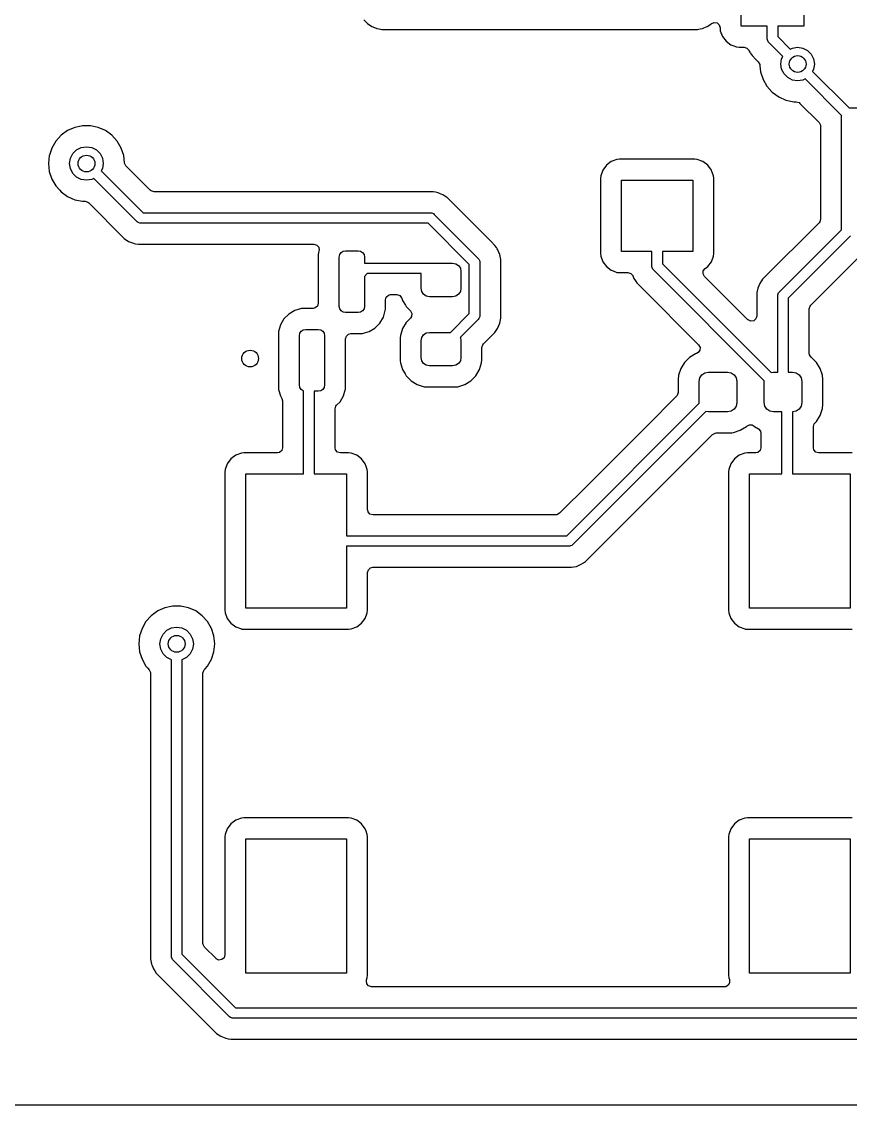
# Model space of a CAD drawing. Extents: x 0.78 to 3.29, y -3.41 to -0.66.
# Drawn here: x 1.864 to 2.642, y -3.374 to -2.357 of the extents above; entities that cross this region are included whole.
import ezdxf

# ---------------------------------------------------------------- set-up
doc = ezdxf.new("R2010")
doc.units = 0
doc.header["$MEASUREMENT"] = 0
doc.layers.add('BLACK', color=7, linetype='CONTINUOUS')

msp = doc.modelspace()

# ---------------------------------------------------------------- linework, layer by layer
at = {"layer": 'BLACK', "linetype": 'CONTINUOUS'}
for p, q in [((2.5394, -2.3614), (2.5394, -2.322)), ((2.5984, -2.322), (2.5984, -2.3614)), ((2.1855, -2.3553), (2.189, -2.3588)), ((2.189, -2.3588), (2.189, -2.3588)), ((2.189, -2.3588), (2.1931, -2.3615)), ((2.51, -2.36), (2.5118, -2.3588)), ((2.5118, -2.3588), (2.512, -2.3587)), ((2.5118, -2.3588), (2.5118, -2.3588)), ((2.512, -2.3588), (2.5142, -2.3578)), ((2.512, -2.3587), (2.512, -2.3588)), ((2.5142, -2.3578), (2.5169, -2.3583)), ((2.5169, -2.3583), (2.519, -2.3601)), ((2.1931, -2.3615), (2.1931, -2.3615)), ((2.1931, -2.3615), (2.1939, -2.3619)), ((2.1939, -2.3619), (2.1975, -2.3634)), ((2.1975, -2.3634), (2.1999, -2.3639)), ((2.1999, -2.3639), (2.2023, -2.3643)), ((2.2023, -2.3643), (2.4985, -2.3643)), ((2.4985, -2.3643), (2.5009, -2.3639)), ((2.5009, -2.3639), (2.5032, -2.3634)), ((2.5032, -2.3634), (2.5046, -2.3628)), ((2.5032, -2.3634), (2.5032, -2.3634)), ((2.5032, -2.3634), (2.5032, -2.3634)), ((2.5046, -2.3628), (2.5077, -2.3615)), ((2.5046, -2.3628), (2.5046, -2.3628)), ((2.5046, -2.3628), (2.5046, -2.3628)), ((2.5077, -2.3615), (2.51, -2.36)), ((2.519, -2.3601), (2.5197, -2.3627)), ((2.5197, -2.3627), (2.5197, -2.3632)), ((2.5197, -2.3632), (2.5197, -2.3632)), ((2.5197, -2.3632), (2.5199, -2.3656)), ((2.5199, -2.3656), (2.5219, -2.3709)), ((2.564, -2.3614), (2.5394, -2.3614)), ((2.564, -2.3732), (2.564, -2.3614)), ((2.5984, -2.3614), (2.5738, -2.3614)), ((2.5738, -2.3614), (2.5738, -2.3711)), ((2.5219, -2.3709), (2.5219, -2.3709)), ((2.5219, -2.3709), (2.5253, -2.3754)), ((2.5253, -2.3754), (2.5253, -2.3754)), ((2.5253, -2.3754), (2.5298, -2.3788)), ((2.5298, -2.3788), (2.5298, -2.3788)), ((2.5298, -2.3788), (2.5316, -2.3795)), ((2.5316, -2.3795), (2.5351, -2.3808)), ((2.5641, -2.3741), (2.564, -2.3732)), ((2.5648, -2.3759), (2.5641, -2.3741)), ((2.5654, -2.3766), (2.5648, -2.3759)), ((2.5648, -2.3759), (2.5648, -2.3759)), ((2.5786, -2.3898), (2.5654, -2.3766)), ((2.5738, -2.3711), (2.5856, -2.3829)), ((2.5351, -2.3808), (2.5375, -2.3811)), ((2.5375, -2.3811), (2.5423, -2.3811)), ((2.5423, -2.3811), (2.5449, -2.3818)), ((2.5449, -2.3818), (2.5467, -2.3839)), ((2.5467, -2.3839), (2.5468, -2.3841)), ((2.5468, -2.3841), (2.5471, -2.3848)), ((2.5471, -2.3848), (2.5476, -2.3856)), ((2.5476, -2.3856), (2.5481, -2.3863)), ((2.5481, -2.3863), (2.5481, -2.3863)), ((2.5481, -2.3863), (2.5481, -2.3863)), ((2.5481, -2.3863), (2.5498, -2.3889)), ((2.5498, -2.3889), (2.5534, -2.3925)), ((2.5856, -2.3829), (2.5877, -2.3818)), ((2.5877, -2.3818), (2.5925, -2.381)), ((2.5925, -2.381), (2.5974, -2.3818)), ((2.5974, -2.3818), (2.6018, -2.384)), ((2.6018, -2.384), (2.6053, -2.3875)), ((2.6053, -2.3875), (2.6075, -2.3919)), ((2.5534, -2.3925), (2.5534, -2.3925)), ((2.5534, -2.3925), (2.5556, -2.3946)), ((2.5556, -2.3946), (2.5569, -2.3971)), ((2.5569, -2.3971), (2.557, -2.3976)), ((2.557, -2.3976), (2.5571, -2.3986)), ((2.5571, -2.3986), (2.5577, -2.4042)), ((2.5768, -2.3968), (2.5775, -2.3919)), ((2.5775, -2.4017), (2.5768, -2.3968)), ((2.5775, -2.3919), (2.5786, -2.3898)), ((2.6075, -2.3919), (2.6083, -2.3968)), ((2.6083, -2.3968), (2.6075, -2.4017)), ((2.5577, -2.4042), (2.5577, -2.4042)), ((2.5577, -2.4042), (2.56, -2.4113)), ((2.5798, -2.406), (2.5775, -2.4017)), ((2.5833, -2.4095), (2.5798, -2.406)), ((2.5877, -2.4118), (2.5833, -2.4095)), ((2.6075, -2.4017), (2.6064, -2.4037)), ((2.6064, -2.4037), (2.6407, -2.438)), ((2.56, -2.4113), (2.56, -2.4113)), ((2.56, -2.4113), (2.5637, -2.4177)), ((2.5637, -2.4177), (2.5684, -2.423)), ((2.5925, -2.4125), (2.5877, -2.4118)), ((2.5974, -2.4118), (2.5925, -2.4125)), ((2.5995, -2.4107), (2.5974, -2.4118)), ((2.6337, -2.445), (2.5995, -2.4107)), ((2.5684, -2.423), (2.5687, -2.4233)), ((2.5687, -2.4233), (2.5747, -2.4277)), ((2.5747, -2.4277), (2.5747, -2.4277)), ((2.5747, -2.4277), (2.5815, -2.4307)), ((2.5815, -2.4307), (2.5815, -2.4307)), ((2.5815, -2.4307), (2.5888, -2.4322)), ((2.5888, -2.4322), (2.5911, -2.4322)), ((2.5911, -2.4322), (2.5938, -2.433)), ((2.5938, -2.433), (2.5946, -2.4337)), ((2.5946, -2.4337), (2.6126, -2.4517)), ((2.6407, -2.438), (2.7077, -2.438)), ((2.6337, -2.5524), (2.6337, -2.445)), ((1.9074, -2.4593), (1.9013, -2.4637)), ((1.9142, -2.4563), (1.9074, -2.4593)), ((1.9074, -2.4593), (1.9074, -2.4593)), ((1.9202, -2.455), (1.9142, -2.4563)), ((1.9142, -2.4563), (1.9142, -2.4563)), ((1.9215, -2.4547), (1.9202, -2.455)), ((1.9289, -2.4547), (1.9215, -2.4547)), ((1.9304, -2.455), (1.9289, -2.4547)), ((1.9362, -2.4563), (1.9304, -2.455)), ((1.943, -2.4593), (1.9362, -2.4563)), ((1.9362, -2.4563), (1.9362, -2.4563)), ((1.949, -2.4637), (1.943, -2.4593)), ((1.943, -2.4593), (1.943, -2.4593)), ((2.6126, -2.4517), (2.6139, -2.4541)), ((2.6139, -2.4541), (2.614, -2.4551)), ((2.614, -2.4551), (2.614, -2.5422)), ((1.8964, -2.4692), (1.8926, -2.4757)), ((1.9013, -2.4637), (1.8964, -2.4692)), ((1.949, -2.4637), (1.949, -2.4637)), ((1.954, -2.4692), (1.949, -2.4637)), ((1.9578, -2.4757), (1.954, -2.4692)), ((1.8926, -2.4757), (1.8905, -2.4823)), ((1.8926, -2.4757), (1.8926, -2.4757)), ((1.9102, -2.4853), (1.9125, -2.4809)), ((1.9125, -2.4809), (1.9159, -2.4774)), ((1.9159, -2.4774), (1.9203, -2.4752)), ((1.9203, -2.4752), (1.9252, -2.4744)), ((1.9252, -2.4744), (1.9301, -2.4752)), ((1.9301, -2.4752), (1.9345, -2.4774)), ((1.9345, -2.4774), (1.9379, -2.4809)), ((1.9379, -2.4809), (1.9402, -2.4853)), ((1.9601, -2.4827), (1.9578, -2.4757)), ((1.8903, -2.4827), (1.8895, -2.4902)), ((1.8895, -2.4902), (1.8903, -2.4976)), ((1.8905, -2.4823), (1.8903, -2.4827)), ((1.9094, -2.4902), (1.9102, -2.4853)), ((1.9102, -2.495), (1.9094, -2.4902)), ((1.9402, -2.4853), (1.9409, -2.4902)), ((1.9409, -2.4902), (1.9402, -2.495)), ((1.9608, -2.4894), (1.9601, -2.4827)), ((1.9608, -2.4899), (1.9608, -2.4894)), ((1.9622, -2.4923), (1.9608, -2.4899)), ((2.4176, -2.4884), (2.4131, -2.4918)), ((2.4229, -2.4865), (2.4176, -2.4884)), ((2.4176, -2.4884), (2.4176, -2.4884)), ((2.4253, -2.4862), (2.4229, -2.4865)), ((2.496, -2.4862), (2.4253, -2.4862)), ((2.4253, -2.4862), (2.4253, -2.4862)), ((2.4983, -2.4865), (2.496, -2.4862)), ((2.496, -2.4862), (2.496, -2.4862)), ((2.496, -2.4862), (2.496, -2.4862)), ((2.496, -2.4862), (2.496, -2.4862)), ((2.5036, -2.4884), (2.4983, -2.4865)), ((2.4983, -2.4865), (2.4983, -2.4865)), ((2.5082, -2.4918), (2.5036, -2.4884)), ((2.5036, -2.4884), (2.5036, -2.4884)), ((1.8903, -2.4976), (1.8903, -2.4976)), ((1.8903, -2.4976), (1.8926, -2.5047)), ((1.9125, -2.4994), (1.9102, -2.495)), ((1.9159, -2.5029), (1.9125, -2.4994)), ((1.9402, -2.495), (1.9391, -2.4971)), ((1.9391, -2.4971), (1.9784, -2.5364)), ((1.9851, -2.5153), (1.9622, -2.4923)), ((2.4097, -2.4964), (2.4077, -2.5017)), ((2.4131, -2.4918), (2.4097, -2.4964)), ((2.4097, -2.4964), (2.4097, -2.4964)), ((2.4131, -2.4918), (2.4131, -2.4918)), ((2.5116, -2.4964), (2.5082, -2.4918)), ((2.5082, -2.4918), (2.5082, -2.4918)), ((2.512, -2.4976), (2.5116, -2.4964)), ((2.5116, -2.4964), (2.5116, -2.4964)), ((2.5135, -2.5017), (2.512, -2.4976)), ((1.8926, -2.5047), (1.8926, -2.5047)), ((1.8926, -2.5047), (1.8964, -2.5111)), ((1.8964, -2.5111), (1.9001, -2.5153)), ((1.9203, -2.5051), (1.9159, -2.5029)), ((1.9252, -2.5059), (1.9203, -2.5051)), ((1.9301, -2.5051), (1.9252, -2.5059)), ((1.9322, -2.5041), (1.9301, -2.5051)), ((1.9729, -2.5448), (1.9322, -2.5041)), ((2.4077, -2.5017), (2.4075, -2.504)), ((2.4075, -2.504), (2.4075, -2.504)), ((2.4075, -2.504), (2.4075, -2.504)), ((2.4075, -2.504), (2.4075, -2.5747)), ((2.4272, -2.5728), (2.4272, -2.5059)), ((2.4272, -2.5059), (2.4941, -2.5059)), ((2.4941, -2.5059), (2.4941, -2.5728)), ((2.5138, -2.504), (2.5135, -2.5017)), ((2.5138, -2.5747), (2.5138, -2.504)), ((1.9001, -2.5153), (1.9013, -2.5166)), ((1.9013, -2.5166), (1.9074, -2.521)), ((1.9074, -2.521), (1.9074, -2.521)), ((1.9074, -2.521), (1.9142, -2.5241)), ((1.986, -2.5159), (1.9851, -2.5153)), ((1.9886, -2.5167), (1.986, -2.5159)), ((2.2504, -2.5167), (1.9886, -2.5167)), ((2.2528, -2.5172), (2.2504, -2.5167)), ((2.2504, -2.5167), (2.2504, -2.5167)), ((2.2504, -2.5167), (2.2504, -2.5167)), ((2.2551, -2.5177), (2.2528, -2.5172)), ((2.2563, -2.5182), (2.2551, -2.5177)), ((2.2551, -2.5177), (2.2551, -2.5177)), ((2.2551, -2.5177), (2.2551, -2.5177)), ((2.2596, -2.5195), (2.2563, -2.5182)), ((2.2563, -2.5182), (2.2563, -2.5182)), ((2.2614, -2.5207), (2.2596, -2.5195)), ((2.2596, -2.5195), (2.2596, -2.5195)), ((2.2629, -2.5217), (2.2614, -2.5207)), ((2.2614, -2.5207), (2.2614, -2.5207)), ((2.2614, -2.5207), (2.2614, -2.5207)), ((2.2637, -2.5222), (2.2629, -2.5217)), ((1.9142, -2.5241), (1.9142, -2.5241)), ((1.9142, -2.5241), (1.9215, -2.5256)), ((1.9215, -2.5256), (1.9238, -2.5256)), ((1.9238, -2.5256), (1.9264, -2.5264)), ((1.9264, -2.5264), (1.9273, -2.527)), ((1.9273, -2.527), (1.9607, -2.5605)), ((2.2673, -2.5258), (2.2637, -2.5222)), ((2.3049, -2.5635), (2.2673, -2.5258)), ((2.2673, -2.5258), (2.2673, -2.5258)), ((1.9784, -2.5364), (2.248, -2.5364)), ((2.248, -2.5364), (2.2489, -2.5365)), ((2.2489, -2.5365), (2.2489, -2.5365)), ((2.2489, -2.5365), (2.2492, -2.5366)), ((2.2492, -2.5366), (2.2507, -2.5372)), ((2.2507, -2.5372), (2.2507, -2.5372)), ((2.2507, -2.5372), (2.2514, -2.5379)), ((2.2514, -2.5379), (2.2928, -2.5793)), ((2.614, -2.5422), (2.6132, -2.5449)), ((1.9736, -2.5454), (1.9729, -2.5448)), ((1.9754, -2.5462), (1.9736, -2.5454)), ((1.9764, -2.5463), (1.9754, -2.5462)), ((2.2459, -2.5463), (1.9764, -2.5463)), ((2.2844, -2.5848), (2.2459, -2.5463)), ((2.6126, -2.5457), (2.5596, -2.5987)), ((2.5753, -2.6109), (2.6337, -2.5524)), ((2.6132, -2.5449), (2.6126, -2.5457)), ((1.9607, -2.5605), (1.9607, -2.5605)), ((1.9607, -2.5605), (1.9647, -2.5632)), ((2.6421, -2.5579), (2.5837, -2.6164)), ((1.9647, -2.5632), (1.9647, -2.5632)), ((1.9647, -2.5632), (1.9647, -2.5632)), ((1.9647, -2.5632), (1.9666, -2.564)), ((1.9666, -2.564), (1.9692, -2.565)), ((1.9692, -2.565), (1.97, -2.5652)), ((1.97, -2.5652), (1.9713, -2.5654)), ((1.9713, -2.5654), (1.974, -2.566)), ((1.974, -2.566), (1.974, -2.566)), ((1.974, -2.566), (1.979, -2.566)), ((1.979, -2.566), (1.979, -2.566)), ((1.979, -2.566), (2.1386, -2.566)), ((2.1386, -2.566), (2.1412, -2.5667)), ((2.1412, -2.5667), (2.1431, -2.5688)), ((2.1433, -2.5722), (2.1428, -2.5739)), ((2.1431, -2.5688), (2.1434, -2.5715)), ((2.1434, -2.5715), (2.1433, -2.5722)), ((2.1641, -2.5738), (2.166, -2.5725)), ((2.166, -2.5725), (2.1683, -2.572)), ((2.1683, -2.572), (2.1801, -2.572)), ((2.1801, -2.572), (2.1824, -2.5725)), ((2.1824, -2.5725), (2.1843, -2.5738)), ((2.3085, -2.5671), (2.3049, -2.5635)), ((2.3049, -2.5635), (2.3049, -2.5635)), ((2.3098, -2.5691), (2.3085, -2.5671)), ((2.3085, -2.5671), (2.3085, -2.5671)), ((2.3106, -2.5702), (2.3098, -2.5691)), ((2.3112, -2.5711), (2.3106, -2.5702)), ((2.3122, -2.5736), (2.3112, -2.5711)), ((2.3112, -2.5711), (2.3112, -2.5711)), ((2.4557, -2.5728), (2.4272, -2.5728)), ((2.4557, -2.5865), (2.4557, -2.5728)), ((2.4941, -2.5728), (2.4656, -2.5728)), ((2.4656, -2.5728), (2.4656, -2.5844)), ((2.6308, -2.5971), (2.6578, -2.5702)), ((2.1428, -2.5739), (2.1427, -2.5754)), ((2.1427, -2.5754), (2.1427, -2.6213)), ((2.1428, -2.5739), (2.1428, -2.5739)), ((2.1624, -2.5779), (2.1628, -2.5757)), ((2.1624, -2.6242), (2.1624, -2.5779)), ((2.1628, -2.5757), (2.1641, -2.5738)), ((2.1843, -2.5738), (2.1856, -2.5757)), ((2.1856, -2.5757), (2.186, -2.5779)), ((2.186, -2.5779), (2.186, -2.5837)), ((2.2928, -2.5793), (2.2935, -2.58)), ((2.2935, -2.58), (2.2935, -2.58)), ((2.2935, -2.58), (2.2942, -2.5818)), ((2.2942, -2.5818), (2.2943, -2.5828)), ((2.2943, -2.5828), (2.2943, -2.6329)), ((2.3127, -2.5747), (2.3122, -2.5736)), ((2.313, -2.5756), (2.3127, -2.5747)), ((2.314, -2.5803), (2.313, -2.5756)), ((2.314, -2.6353), (2.314, -2.5803)), ((2.4075, -2.5747), (2.4075, -2.5747)), ((2.4075, -2.5747), (2.4077, -2.5771)), ((2.4077, -2.5771), (2.4097, -2.5824)), ((2.4097, -2.5824), (2.4097, -2.5824)), ((2.4097, -2.5824), (2.4131, -2.5869)), ((2.5082, -2.5869), (2.5116, -2.5824)), ((2.5116, -2.5824), (2.5135, -2.5771)), ((2.5135, -2.5771), (2.5138, -2.5747)), ((2.186, -2.5837), (2.1867, -2.5837)), ((2.1867, -2.5837), (2.2549, -2.5837)), ((2.2549, -2.5837), (2.2687, -2.5837)), ((2.2687, -2.5837), (2.2717, -2.5843)), ((2.2717, -2.5843), (2.2743, -2.586)), ((2.2743, -2.586), (2.276, -2.5885)), ((2.276, -2.5885), (2.2766, -2.5915)), ((2.2766, -2.5915), (2.2766, -2.6073)), ((2.2844, -2.6308), (2.2844, -2.5848)), ((2.4131, -2.5869), (2.4131, -2.5869)), ((2.4131, -2.5869), (2.4176, -2.5903)), ((2.4176, -2.5903), (2.4176, -2.5903)), ((2.4176, -2.5903), (2.4194, -2.591)), ((2.4194, -2.591), (2.4229, -2.5923)), ((2.4229, -2.5923), (2.4253, -2.5925)), ((2.4253, -2.5925), (2.4332, -2.5925)), ((2.4332, -2.5925), (2.4359, -2.5933)), ((2.4558, -2.5874), (2.4557, -2.5865)), ((2.4559, -2.5876), (2.4558, -2.5874)), ((2.4558, -2.5874), (2.4558, -2.5874)), ((2.4565, -2.5892), (2.4559, -2.5876)), ((2.4572, -2.59), (2.4565, -2.5892)), ((2.4565, -2.5892), (2.4565, -2.5892)), ((2.5612, -2.694), (2.4572, -2.59)), ((2.4656, -2.5844), (2.5675, -2.6864)), ((2.5038, -2.5937), (2.504, -2.591)), ((2.504, -2.591), (2.5057, -2.5888)), ((2.5057, -2.5888), (2.5082, -2.5869)), ((2.1887, -2.5935), (2.186, -2.5962)), ((2.186, -2.5962), (2.186, -2.6242)), ((2.2392, -2.5935), (2.1887, -2.5935)), ((2.2392, -2.6073), (2.2392, -2.5935)), ((2.4359, -2.5933), (2.4377, -2.5954)), ((2.4377, -2.5954), (2.4377, -2.5956)), ((2.4377, -2.5956), (2.4388, -2.5981)), ((2.4388, -2.5981), (2.4388, -2.5981)), ((2.4388, -2.5981), (2.4402, -2.6002)), ((2.4402, -2.6002), (2.4402, -2.6002)), ((2.4402, -2.6002), (2.4415, -2.6022)), ((2.4415, -2.6022), (2.4415, -2.6022)), ((2.4415, -2.6022), (2.4415, -2.6022)), ((2.4415, -2.6022), (2.4449, -2.6056)), ((2.5051, -2.5962), (2.5038, -2.5937)), ((2.5458, -2.6368), (2.5051, -2.5962)), ((2.5569, -2.6027), (2.5551, -2.6072)), ((2.5596, -2.5987), (2.5569, -2.6027)), ((2.5569, -2.6027), (2.5569, -2.6027)), ((2.5596, -2.5987), (2.5596, -2.5987)), ((2.6048, -2.6231), (2.6308, -2.5971)), ((2.2086, -2.6136), (2.2106, -2.6132)), ((2.2106, -2.6132), (2.2164, -2.6132)), ((2.2164, -2.6132), (2.2191, -2.614)), ((2.2398, -2.6103), (2.2392, -2.6073)), ((2.2415, -2.6129), (2.2398, -2.6103)), ((2.244, -2.6146), (2.2415, -2.6129)), ((2.2743, -2.6129), (2.2717, -2.6146)), ((2.276, -2.6103), (2.2743, -2.6129)), ((2.2766, -2.6073), (2.276, -2.6103)), ((2.4449, -2.6056), (2.4449, -2.6056)), ((2.4449, -2.6056), (2.4452, -2.6059)), ((2.4452, -2.6059), (2.4452, -2.6059)), ((2.4452, -2.6059), (2.4452, -2.6059)), ((2.4452, -2.6059), (2.4996, -2.6603)), ((2.5543, -2.6111), (2.5541, -2.6119)), ((2.5541, -2.6119), (2.5541, -2.6334)), ((2.5551, -2.6072), (2.5543, -2.6111)), ((2.5543, -2.6111), (2.5543, -2.6111)), ((2.5551, -2.6072), (2.5551, -2.6072)), ((2.5738, -2.6144), (2.5739, -2.6134)), ((2.5739, -2.6134), (2.5746, -2.6116)), ((2.5746, -2.6116), (2.5753, -2.6109)), ((2.5746, -2.6116), (2.5746, -2.6116)), ((2.1427, -2.6213), (2.1419, -2.6239)), ((2.2057, -2.6181), (2.2065, -2.6155)), ((2.2057, -2.6268), (2.2057, -2.6181)), ((2.2065, -2.6155), (2.2086, -2.6136)), ((2.2191, -2.614), (2.2209, -2.6161)), ((2.2209, -2.6161), (2.2211, -2.6166)), ((2.2211, -2.6166), (2.2217, -2.6187)), ((2.2217, -2.6187), (2.2217, -2.6187)), ((2.2217, -2.6187), (2.2217, -2.6187)), ((2.2217, -2.6187), (2.2244, -2.6231)), ((2.2244, -2.6231), (2.2252, -2.6244)), ((2.247, -2.6152), (2.244, -2.6146)), ((2.2687, -2.6152), (2.247, -2.6152)), ((2.2717, -2.6146), (2.2687, -2.6152)), ((2.5738, -2.6859), (2.5738, -2.6144)), ((2.5837, -2.6164), (2.5837, -2.6859)), ((2.6041, -2.6239), (2.6048, -2.6231)), ((2.1151, -2.6314), (2.1105, -2.6359)), ((2.1206, -2.6281), (2.1151, -2.6314)), ((2.1151, -2.6314), (2.1151, -2.6314)), ((2.1269, -2.6263), (2.1206, -2.6281)), ((2.1206, -2.6281), (2.1206, -2.6281)), ((2.1283, -2.6262), (2.1269, -2.6263)), ((2.1269, -2.6263), (2.1269, -2.6263)), ((2.1378, -2.6262), (2.1283, -2.6262)), ((2.1398, -2.6257), (2.1378, -2.6262)), ((2.1419, -2.6239), (2.1398, -2.6257)), ((2.1628, -2.6265), (2.1624, -2.6242)), ((2.1641, -2.6284), (2.1628, -2.6265)), ((2.166, -2.6297), (2.1641, -2.6284)), ((2.1683, -2.6301), (2.166, -2.6297)), ((2.1801, -2.6301), (2.1683, -2.6301)), ((2.1824, -2.6297), (2.1801, -2.6301)), ((2.1843, -2.6284), (2.1824, -2.6297)), ((2.1856, -2.6265), (2.1843, -2.6284)), ((2.186, -2.6242), (2.1856, -2.6265)), ((2.2038, -2.6345), (2.2056, -2.6282)), ((2.2056, -2.6282), (2.2057, -2.6268)), ((2.2252, -2.6244), (2.2292, -2.6284)), ((2.2292, -2.6284), (2.2305, -2.6309)), ((2.2303, -2.6336), (2.2292, -2.6353)), ((2.2305, -2.6309), (2.2303, -2.6336)), ((2.2667, -2.6486), (2.2844, -2.6308)), ((2.2942, -2.6338), (2.2935, -2.6356)), ((2.2943, -2.6329), (2.2942, -2.6338)), ((2.5541, -2.6334), (2.5533, -2.636)), ((2.6034, -2.6266), (2.6041, -2.6239)), ((2.6034, -2.6682), (2.6034, -2.6266)), ((2.1072, -2.6415), (2.1054, -2.6477)), ((2.1105, -2.6359), (2.1072, -2.6415)), ((2.1072, -2.6415), (2.1072, -2.6415)), ((2.1105, -2.6359), (2.1105, -2.6359)), ((2.1959, -2.6446), (2.2005, -2.64)), ((2.2005, -2.64), (2.2038, -2.6345)), ((2.2252, -2.6394), (2.2217, -2.6451)), ((2.2292, -2.6353), (2.2252, -2.6394)), ((2.2252, -2.6394), (2.2252, -2.6394)), ((2.2928, -2.6364), (2.2759, -2.6533)), ((2.2935, -2.6356), (2.2928, -2.6364)), ((2.2935, -2.6356), (2.2935, -2.6356)), ((2.3112, -2.6445), (2.313, -2.6401)), ((2.313, -2.6401), (2.3131, -2.64)), ((2.3131, -2.64), (2.314, -2.6353)), ((2.546, -2.637), (2.5458, -2.6368)), ((2.5485, -2.6382), (2.546, -2.637)), ((2.5513, -2.6378), (2.5485, -2.6382)), ((2.5533, -2.636), (2.5513, -2.6378)), ((2.1054, -2.6477), (2.1053, -2.6492)), ((2.1053, -2.6492), (2.1053, -2.7006)), ((2.1054, -2.6477), (2.1054, -2.6477)), ((2.125, -2.6518), (2.1254, -2.6495)), ((2.125, -2.698), (2.125, -2.6518)), ((2.1254, -2.6495), (2.1267, -2.6476)), ((2.1267, -2.6476), (2.1286, -2.6463)), ((2.1286, -2.6463), (2.1309, -2.6459)), ((2.1309, -2.6459), (2.1427, -2.6459)), ((2.1427, -2.6459), (2.145, -2.6463)), ((2.145, -2.6463), (2.1469, -2.6476)), ((2.1469, -2.6476), (2.1482, -2.6495)), ((2.1482, -2.6495), (2.1486, -2.6518)), ((2.1486, -2.6518), (2.1486, -2.698)), ((2.1683, -2.6547), (2.1691, -2.6521)), ((2.1691, -2.6521), (2.1712, -2.6503)), ((2.1712, -2.6503), (2.1732, -2.6498)), ((2.1732, -2.6498), (2.1827, -2.6498)), ((2.1827, -2.6498), (2.1841, -2.6497)), ((2.1827, -2.6498), (2.1827, -2.6498)), ((2.1841, -2.6497), (2.186, -2.6492)), ((2.1841, -2.6497), (2.1841, -2.6497)), ((2.1841, -2.6497), (2.1841, -2.6497)), ((2.186, -2.6492), (2.1904, -2.6479)), ((2.1904, -2.6479), (2.1959, -2.6446)), ((2.2197, -2.6515), (2.2195, -2.6537)), ((2.2195, -2.6537), (2.2195, -2.6543)), ((2.2217, -2.6451), (2.2197, -2.6515)), ((2.2392, -2.6565), (2.2398, -2.6535)), ((2.2398, -2.6535), (2.2415, -2.6509)), ((2.2415, -2.6509), (2.244, -2.6492)), ((2.244, -2.6492), (2.247, -2.6486)), ((2.247, -2.6486), (2.2667, -2.6486)), ((2.2759, -2.6533), (2.276, -2.6535)), ((2.276, -2.6535), (2.2766, -2.6565)), ((2.2977, -2.6594), (2.3051, -2.652)), ((2.3051, -2.652), (2.3085, -2.6486)), ((2.3051, -2.652), (2.3051, -2.652)), ((2.3085, -2.6486), (2.3108, -2.6451)), ((2.3108, -2.6451), (2.3112, -2.6445)), ((2.1683, -2.7006), (2.1683, -2.6547)), ((2.2195, -2.6543), (2.2195, -2.6745)), ((2.2392, -2.6722), (2.2392, -2.6565)), ((2.2766, -2.6565), (2.2766, -2.6722)), ((2.2963, -2.6628), (2.2971, -2.6602)), ((2.2963, -2.6745), (2.2963, -2.6628)), ((2.2971, -2.6602), (2.2977, -2.6594)), ((2.4996, -2.6603), (2.5009, -2.6627)), ((2.5009, -2.6627), (2.5007, -2.6654)), ((2.2195, -2.6745), (2.2195, -2.6753)), ((2.2398, -2.6753), (2.2392, -2.6722)), ((2.2766, -2.6722), (2.276, -2.6753)), ((2.296, -2.6773), (2.2963, -2.6745)), ((2.491, -2.6722), (2.4863, -2.6769)), ((2.4967, -2.6687), (2.491, -2.6722)), ((2.491, -2.6722), (2.491, -2.6722)), ((2.4977, -2.6684), (2.4967, -2.6687)), ((2.4967, -2.6687), (2.4967, -2.6687)), ((2.4991, -2.6676), (2.4977, -2.6684)), ((2.5007, -2.6654), (2.4991, -2.6676)), ((2.6036, -2.6698), (2.6034, -2.6682)), ((2.6052, -2.672), (2.6036, -2.6698)), ((2.6054, -2.6722), (2.6052, -2.672)), ((2.6102, -2.6769), (2.6054, -2.6722)), ((2.6054, -2.6722), (2.6054, -2.6722)), ((2.6054, -2.6722), (2.6054, -2.6722)), ((2.2195, -2.6753), (2.2197, -2.6773)), ((2.2197, -2.6773), (2.2197, -2.6773)), ((2.2197, -2.6773), (2.2197, -2.6773)), ((2.2197, -2.6773), (2.2217, -2.6836)), ((2.2217, -2.6836), (2.2241, -2.6876)), ((2.2415, -2.6778), (2.2398, -2.6753)), ((2.244, -2.6795), (2.2415, -2.6778)), ((2.247, -2.6801), (2.244, -2.6795)), ((2.2687, -2.6801), (2.247, -2.6801)), ((2.2717, -2.6795), (2.2687, -2.6801)), ((2.2743, -2.6778), (2.2717, -2.6795)), ((2.276, -2.6753), (2.2743, -2.6778)), ((2.2906, -2.6894), (2.294, -2.6836)), ((2.294, -2.6836), (2.296, -2.6773)), ((2.4828, -2.6826), (2.4807, -2.6889)), ((2.4863, -2.6769), (2.4828, -2.6826)), ((2.4828, -2.6826), (2.4828, -2.6826)), ((2.4863, -2.6769), (2.4863, -2.6769)), ((2.6137, -2.6826), (2.6102, -2.6769)), ((2.6102, -2.6769), (2.6102, -2.6769)), ((2.6102, -2.6769), (2.6102, -2.6769)), ((2.6158, -2.6889), (2.6137, -2.6826)), ((2.6137, -2.6826), (2.6137, -2.6826)), ((2.6137, -2.6826), (2.6137, -2.6826)), ((2.2241, -2.6876), (2.2252, -2.6894)), ((2.2252, -2.6894), (2.2299, -2.6941)), ((2.2299, -2.6941), (2.2299, -2.6941)), ((2.2299, -2.6941), (2.2299, -2.6941)), ((2.2299, -2.6941), (2.2356, -2.6976)), ((2.2801, -2.6976), (2.2858, -2.6941)), ((2.2858, -2.6941), (2.2906, -2.6894)), ((2.4807, -2.6889), (2.4803, -2.6928)), ((2.4803, -2.6928), (2.4803, -2.7052)), ((2.5, -2.6947), (2.5007, -2.6914)), ((2.5, -2.7144), (2.5, -2.6947)), ((2.5007, -2.6914), (2.5026, -2.6885)), ((2.5026, -2.6885), (2.5055, -2.6866)), ((2.5055, -2.6866), (2.5089, -2.6859)), ((2.5089, -2.6859), (2.5266, -2.6859)), ((2.5266, -2.6859), (2.53, -2.6866)), ((2.53, -2.6866), (2.5328, -2.6885)), ((2.5328, -2.6885), (2.5348, -2.6914)), ((2.5348, -2.6914), (2.5354, -2.6947)), ((2.5354, -2.6947), (2.5354, -2.7144)), ((2.561, -2.6947), (2.5612, -2.694)), ((2.561, -2.7144), (2.561, -2.6947)), ((2.5675, -2.6864), (2.5699, -2.6859)), ((2.5699, -2.6859), (2.5738, -2.6859)), ((2.5837, -2.6859), (2.5876, -2.6859)), ((2.5876, -2.6859), (2.591, -2.6866)), ((2.591, -2.6866), (2.5939, -2.6885)), ((2.5939, -2.6885), (2.5958, -2.6914)), ((2.5958, -2.6914), (2.5965, -2.6947)), ((2.5965, -2.6947), (2.5965, -2.7144)), ((2.6162, -2.6928), (2.6158, -2.6889)), ((2.6162, -2.7163), (2.6162, -2.6928)), ((2.1053, -2.7006), (2.1054, -2.7021)), ((2.1054, -2.7021), (2.1054, -2.7021)), ((2.1054, -2.7021), (2.1072, -2.7083)), ((2.1254, -2.7003), (2.125, -2.698)), ((2.1267, -2.7022), (2.1254, -2.7003)), ((2.1286, -2.7035), (2.1267, -2.7022)), ((2.1289, -2.7035), (2.1286, -2.7035)), ((2.1289, -2.7815), (2.1289, -2.7035)), ((2.1427, -2.7039), (2.1388, -2.7039)), ((2.1388, -2.7039), (2.1388, -2.7815)), ((2.145, -2.7035), (2.1427, -2.7039)), ((2.1469, -2.7022), (2.145, -2.7035)), ((2.1482, -2.7003), (2.1469, -2.7022)), ((2.1486, -2.698), (2.1482, -2.7003)), ((2.1664, -2.7083), (2.168, -2.7027)), ((2.168, -2.7027), (2.1682, -2.7021)), ((2.1682, -2.7021), (2.1683, -2.7006)), ((2.1682, -2.7021), (2.1682, -2.7021)), ((2.2356, -2.6976), (2.242, -2.6996)), ((2.242, -2.6996), (2.2448, -2.6998)), ((2.2448, -2.6998), (2.2448, -2.6998)), ((2.2448, -2.6998), (2.2709, -2.6998)), ((2.2709, -2.6998), (2.2737, -2.6996)), ((2.2709, -2.6998), (2.2709, -2.6998)), ((2.2737, -2.6996), (2.2801, -2.6976)), ((2.1072, -2.7083), (2.1072, -2.7083)), ((2.1072, -2.7083), (2.1086, -2.7106)), ((2.1086, -2.7106), (2.1092, -2.713)), ((2.1092, -2.713), (2.1092, -2.7569)), ((2.1599, -2.717), (2.1631, -2.7138)), ((2.1631, -2.7138), (2.1664, -2.7083)), ((2.3758, -2.8396), (2.5002, -2.7152)), ((2.4789, -2.7086), (2.4509, -2.7366)), ((2.4795, -2.7078), (2.4789, -2.7086)), ((2.4803, -2.7052), (2.4795, -2.7078)), ((2.5002, -2.7152), (2.5, -2.7144)), ((2.5354, -2.7144), (2.5348, -2.7178)), ((2.5617, -2.7178), (2.561, -2.7144)), ((2.5965, -2.7144), (2.5958, -2.7178)), ((2.1585, -2.7205), (2.1593, -2.7179)), ((2.1585, -2.7569), (2.1585, -2.7205)), ((2.1593, -2.7179), (2.1599, -2.717)), ((2.5065, -2.7228), (2.3813, -2.848)), ((2.5089, -2.7233), (2.5065, -2.7228)), ((2.5266, -2.7233), (2.5089, -2.7233)), ((2.53, -2.7226), (2.5266, -2.7233)), ((2.5328, -2.7207), (2.53, -2.7226)), ((2.5348, -2.7178), (2.5328, -2.7207)), ((2.5636, -2.7207), (2.5617, -2.7178)), ((2.5665, -2.7226), (2.5636, -2.7207)), ((2.5699, -2.7233), (2.5665, -2.7226)), ((2.5778, -2.7233), (2.5699, -2.7233)), ((2.5778, -2.7243), (2.5778, -2.7233)), ((2.5778, -2.7815), (2.5778, -2.7243)), ((2.591, -2.7226), (2.5876, -2.7233)), ((2.5876, -2.7233), (2.5876, -2.7243)), ((2.5876, -2.7243), (2.5876, -2.7815)), ((2.5939, -2.7207), (2.591, -2.7226)), ((2.5958, -2.7178), (2.5939, -2.7207)), ((2.6137, -2.7266), (2.6158, -2.7202)), ((2.6158, -2.7202), (2.6162, -2.7163)), ((2.5448, -2.7366), (2.5472, -2.7353)), ((2.5472, -2.7353), (2.5499, -2.7355)), ((2.5499, -2.7355), (2.5517, -2.7366)), ((2.6073, -2.7371), (2.6081, -2.7345)), ((2.6081, -2.7345), (2.6087, -2.7337)), ((2.6087, -2.7337), (2.6093, -2.7332)), ((2.6093, -2.7332), (2.6102, -2.7323)), ((2.6102, -2.7323), (2.6137, -2.7266)), ((2.4509, -2.7366), (2.3965, -2.791)), ((2.3973, -2.8598), (2.5127, -2.7444)), ((2.5127, -2.7444), (2.5151, -2.7431)), ((2.5151, -2.7431), (2.5162, -2.743)), ((2.5162, -2.743), (2.5285, -2.743)), ((2.5285, -2.743), (2.5306, -2.7428)), ((2.5285, -2.743), (2.5285, -2.743)), ((2.5285, -2.743), (2.5285, -2.743)), ((2.5285, -2.743), (2.5285, -2.743)), ((2.5306, -2.7428), (2.5324, -2.7426)), ((2.5324, -2.7426), (2.5387, -2.7405)), ((2.5387, -2.7405), (2.5444, -2.737)), ((2.5444, -2.737), (2.5448, -2.7366)), ((2.5517, -2.7366), (2.552, -2.737)), ((2.552, -2.737), (2.5557, -2.7393)), ((2.5557, -2.7393), (2.5576, -2.7413)), ((2.5576, -2.7413), (2.5581, -2.7434)), ((2.5581, -2.7434), (2.5581, -2.7569)), ((2.6073, -2.7569), (2.6073, -2.7371)), ((2.0653, -2.764), (2.0607, -2.7674)), ((2.0706, -2.762), (2.0653, -2.764)), ((2.0653, -2.764), (2.0653, -2.764)), ((2.0729, -2.7618), (2.0706, -2.762)), ((2.1044, -2.7618), (2.0729, -2.7618)), ((2.0729, -2.7618), (2.0729, -2.7618)), ((2.1064, -2.7614), (2.1044, -2.7618)), ((2.1085, -2.7595), (2.1064, -2.7614)), ((2.1092, -2.7569), (2.1085, -2.7595)), ((2.1589, -2.7589), (2.1585, -2.7569)), ((2.1607, -2.761), (2.1589, -2.7589)), ((2.1634, -2.7618), (2.1607, -2.761)), ((2.1712, -2.7618), (2.1634, -2.7618)), ((2.1735, -2.762), (2.1712, -2.7618)), ((2.1712, -2.7618), (2.1712, -2.7618)), ((2.1712, -2.7618), (2.1712, -2.7618)), ((2.1712, -2.7618), (2.1712, -2.7618)), ((2.1788, -2.764), (2.1735, -2.762)), ((2.1735, -2.762), (2.1735, -2.762)), ((2.1834, -2.7674), (2.1788, -2.764)), ((2.1788, -2.764), (2.1788, -2.764)), ((2.5377, -2.764), (2.5332, -2.7674)), ((2.543, -2.762), (2.5377, -2.764)), ((2.5377, -2.764), (2.5377, -2.764)), ((2.5454, -2.7618), (2.543, -2.762)), ((2.5532, -2.7618), (2.5454, -2.7618)), ((2.5454, -2.7618), (2.5454, -2.7618)), ((2.5552, -2.7614), (2.5532, -2.7618)), ((2.5573, -2.7595), (2.5552, -2.7614)), ((2.5581, -2.7569), (2.5573, -2.7595)), ((2.6077, -2.7589), (2.6073, -2.7569)), ((2.6095, -2.761), (2.6077, -2.7589)), ((2.6122, -2.7618), (2.6095, -2.761)), ((2.6436, -2.7618), (2.6122, -2.7618)), ((2.0573, -2.772), (2.0554, -2.7773)), ((2.0607, -2.7674), (2.0573, -2.772)), ((2.0573, -2.772), (2.0573, -2.772)), ((2.0607, -2.7674), (2.0607, -2.7674)), ((2.1868, -2.772), (2.1834, -2.7674)), ((2.1834, -2.7674), (2.1834, -2.7674)), ((2.1877, -2.7746), (2.1868, -2.772)), ((2.1868, -2.772), (2.1868, -2.772)), ((2.1887, -2.7773), (2.1877, -2.7746)), ((2.5298, -2.772), (2.5278, -2.7773)), ((2.5332, -2.7674), (2.5298, -2.772)), ((2.5298, -2.772), (2.5298, -2.772)), ((2.5332, -2.7674), (2.5332, -2.7674)), ((2.0554, -2.7773), (2.0551, -2.7796)), ((2.0551, -2.7796), (2.0551, -2.7796)), ((2.0551, -2.7796), (2.0551, -2.7796)), ((2.0551, -2.7796), (2.0551, -2.9094)), ((2.0748, -2.9075), (2.0748, -2.7815)), ((2.0748, -2.7815), (2.1289, -2.7815)), ((2.1388, -2.7815), (2.1693, -2.7815)), ((2.1693, -2.7815), (2.1693, -2.8396)), ((2.189, -2.7796), (2.1887, -2.7773)), ((2.189, -2.815), (2.189, -2.7796)), ((2.189, -2.7796), (2.189, -2.7796)), ((2.189, -2.7796), (2.189, -2.7796)), ((2.5278, -2.7773), (2.5275, -2.7796)), ((2.5275, -2.7796), (2.5275, -2.7796)), ((2.5275, -2.7796), (2.5275, -2.7796)), ((2.5275, -2.7796), (2.5275, -2.9094)), ((2.5472, -2.9075), (2.5472, -2.7815)), ((2.5472, -2.7815), (2.5778, -2.7815)), ((2.5876, -2.7815), (2.6417, -2.7815)), ((2.6417, -2.7815), (2.6417, -2.9075)), ((2.3965, -2.791), (2.369, -2.8184)), ((2.1894, -2.817), (2.189, -2.815)), ((2.1912, -2.8191), (2.1894, -2.817)), ((2.1939, -2.8199), (2.1912, -2.8191)), ((2.3656, -2.8199), (2.1939, -2.8199)), ((2.3666, -2.8198), (2.3656, -2.8199)), ((2.369, -2.8184), (2.3666, -2.8198)), ((2.1693, -2.8396), (2.3266, -2.8396)), ((2.3266, -2.8396), (2.3758, -2.8396)), ((2.3266, -2.8494), (2.1693, -2.8494)), ((2.1693, -2.8494), (2.1693, -2.9075)), ((2.3778, -2.8494), (2.3266, -2.8494)), ((2.3788, -2.8493), (2.3778, -2.8494)), ((2.3793, -2.8491), (2.3788, -2.8493)), ((2.3788, -2.8493), (2.3788, -2.8493)), ((2.3806, -2.8486), (2.3793, -2.8491)), ((2.3813, -2.848), (2.3806, -2.8486)), ((2.3806, -2.8486), (2.3806, -2.8486)), ((2.385, -2.8682), (2.3863, -2.8676)), ((2.3863, -2.8676), (2.3895, -2.8663)), ((2.3863, -2.8676), (2.3863, -2.8676)), ((2.3863, -2.8676), (2.3863, -2.8676)), ((2.3895, -2.8663), (2.3915, -2.865)), ((2.3915, -2.865), (2.3935, -2.8636)), ((2.3935, -2.8636), (2.3969, -2.8602)), ((2.3969, -2.8602), (2.3973, -2.8598)), ((2.3969, -2.8602), (2.3969, -2.8602)), ((2.3973, -2.8598), (2.3973, -2.8598)), ((2.189, -2.874), (2.1898, -2.8714)), ((2.189, -2.9094), (2.189, -2.874)), ((2.1898, -2.8714), (2.1918, -2.8696)), ((2.1918, -2.8696), (2.1939, -2.8691)), ((2.1939, -2.8691), (2.3802, -2.8691)), ((2.3802, -2.8691), (2.3826, -2.8686)), ((2.3826, -2.8686), (2.385, -2.8682)), ((2.385, -2.8682), (2.385, -2.8682)), ((2.385, -2.8682), (2.385, -2.8682)), ((1.9988, -2.907), (1.992, -2.9101)), ((2.0048, -2.9058), (1.9988, -2.907)), ((1.9988, -2.907), (1.9988, -2.907)), ((2.0061, -2.9055), (2.0048, -2.9058)), ((2.0136, -2.9055), (2.0061, -2.9055)), ((2.015, -2.9058), (2.0136, -2.9055)), ((2.0209, -2.907), (2.015, -2.9058)), ((2.0277, -2.9101), (2.0209, -2.907)), ((2.0209, -2.907), (2.0209, -2.907)), ((2.1693, -2.9075), (2.0748, -2.9075)), ((2.6417, -2.9075), (2.5472, -2.9075)), ((1.986, -2.9145), (1.981, -2.92)), ((1.992, -2.9101), (1.986, -2.9145)), ((1.992, -2.9101), (1.992, -2.9101)), ((2.0337, -2.9145), (2.0277, -2.9101)), ((2.0277, -2.9101), (2.0277, -2.9101)), ((2.0387, -2.92), (2.0337, -2.9145)), ((2.0337, -2.9145), (2.0337, -2.9145)), ((2.0551, -2.9094), (2.0551, -2.9094)), ((2.0551, -2.9094), (2.0554, -2.9117)), ((2.0554, -2.9117), (2.0573, -2.917)), ((2.0573, -2.917), (2.0573, -2.917)), ((2.0573, -2.917), (2.0607, -2.9216)), ((2.1834, -2.9216), (2.1868, -2.917)), ((2.1868, -2.917), (2.1887, -2.9117)), ((2.1887, -2.9117), (2.189, -2.9094)), ((2.5275, -2.9094), (2.5275, -2.9094)), ((2.5275, -2.9094), (2.5278, -2.9117)), ((2.5278, -2.9117), (2.5298, -2.917)), ((2.5298, -2.917), (2.5298, -2.917)), ((2.5298, -2.917), (2.5332, -2.9216)), ((1.9773, -2.9264), (1.975, -2.9335)), ((1.981, -2.92), (1.9773, -2.9264)), ((1.9773, -2.9264), (1.9773, -2.9264)), ((1.9971, -2.9317), (2.0006, -2.9282)), ((2.0006, -2.9282), (2.005, -2.926)), ((2.005, -2.926), (2.0098, -2.9252)), ((2.0098, -2.9252), (2.0147, -2.926)), ((2.0147, -2.926), (2.0191, -2.9282)), ((2.0191, -2.9282), (2.0226, -2.9317)), ((2.0424, -2.9264), (2.0387, -2.92)), ((2.0447, -2.9335), (2.0424, -2.9264)), ((2.0607, -2.9216), (2.0607, -2.9216)), ((2.0607, -2.9216), (2.0653, -2.925)), ((2.0653, -2.925), (2.0653, -2.925)), ((2.0653, -2.925), (2.0706, -2.9269)), ((2.0706, -2.9269), (2.0706, -2.9269)), ((2.0706, -2.9269), (2.0708, -2.927)), ((2.0708, -2.927), (2.0729, -2.9272)), ((2.0729, -2.9272), (2.1712, -2.9272)), ((2.1712, -2.9272), (2.1735, -2.9269)), ((2.1735, -2.9269), (2.1788, -2.925)), ((2.1788, -2.925), (2.1834, -2.9216)), ((2.5332, -2.9216), (2.5332, -2.9216)), ((2.5332, -2.9216), (2.5377, -2.925)), ((2.5377, -2.925), (2.5377, -2.925)), ((2.5377, -2.925), (2.543, -2.9269)), ((2.543, -2.9269), (2.543, -2.9269)), ((2.543, -2.9269), (2.5433, -2.927)), ((2.5433, -2.927), (2.5454, -2.9272)), ((2.5454, -2.9272), (2.6436, -2.9272)), ((1.975, -2.9335), (1.9742, -2.9409)), ((1.975, -2.9335), (1.975, -2.9335)), ((1.9941, -2.9409), (1.9949, -2.9361)), ((1.9949, -2.9361), (1.9971, -2.9317)), ((2.0226, -2.9317), (2.0248, -2.9361)), ((2.0248, -2.9361), (2.0256, -2.9409)), ((2.0455, -2.9409), (2.0447, -2.9335)), ((1.9742, -2.9409), (1.975, -2.9484)), ((1.975, -2.9484), (1.975, -2.9484)), ((1.975, -2.9484), (1.9773, -2.9554)), ((1.9949, -2.9458), (1.9941, -2.9409)), ((1.9971, -2.9502), (1.9949, -2.9458)), ((2.0248, -2.9458), (2.0226, -2.9502)), ((2.0256, -2.9409), (2.0248, -2.9458)), ((2.0424, -2.9554), (2.0447, -2.9484)), ((2.0447, -2.9484), (2.0455, -2.9409)), ((1.9773, -2.9554), (1.9773, -2.9554)), ((1.9773, -2.9554), (1.981, -2.9619)), ((2.0006, -2.9537), (1.9971, -2.9502)), ((2.0049, -2.9559), (2.0006, -2.9537)), ((2.0049, -3.2343), (2.0049, -2.9559)), ((2.0191, -2.9537), (2.0148, -2.9559)), ((2.0148, -2.9559), (2.0148, -3.2322)), ((2.0226, -2.9502), (2.0191, -2.9537)), ((2.0387, -2.9619), (2.0424, -2.9554)), ((1.981, -2.9619), (1.9827, -2.9638)), ((1.9827, -2.9638), (1.984, -2.9652)), ((1.984, -2.9652), (1.9852, -2.9677)), ((1.9852, -2.9677), (1.9852, -2.9685)), ((1.9852, -2.9685), (1.9852, -3.2367)), ((2.0345, -2.9685), (2.0352, -2.9658)), ((2.0345, -3.222), (2.0345, -2.9685)), ((2.0352, -2.9658), (2.0357, -2.9652)), ((2.0357, -2.9652), (2.0365, -2.9644)), ((2.0365, -2.9644), (2.0387, -2.9619)), ((2.0607, -3.1099), (2.0573, -3.1145)), ((2.0653, -3.1065), (2.0607, -3.1099)), ((2.0607, -3.1099), (2.0607, -3.1099)), ((2.0706, -3.1046), (2.0653, -3.1065)), ((2.0653, -3.1065), (2.0653, -3.1065)), ((2.0729, -3.1043), (2.0706, -3.1046)), ((2.1712, -3.1043), (2.0729, -3.1043)), ((2.0729, -3.1043), (2.0729, -3.1043)), ((2.1735, -3.1046), (2.1712, -3.1043)), ((2.1712, -3.1043), (2.1712, -3.1043)), ((2.1712, -3.1043), (2.1712, -3.1043)), ((2.1712, -3.1043), (2.1712, -3.1043)), ((2.1788, -3.1065), (2.1735, -3.1046)), ((2.1735, -3.1046), (2.1735, -3.1046)), ((2.1834, -3.1099), (2.1788, -3.1065)), ((2.1788, -3.1065), (2.1788, -3.1065)), ((2.1868, -3.1145), (2.1834, -3.1099)), ((2.1834, -3.1099), (2.1834, -3.1099)), ((2.5332, -3.1099), (2.5298, -3.1145)), ((2.5377, -3.1065), (2.5332, -3.1099)), ((2.5332, -3.1099), (2.5332, -3.1099)), ((2.543, -3.1046), (2.5377, -3.1065)), ((2.5377, -3.1065), (2.5377, -3.1065)), ((2.5454, -3.1043), (2.543, -3.1046)), ((2.6436, -3.1043), (2.5454, -3.1043)), ((2.5454, -3.1043), (2.5454, -3.1043)), ((2.0554, -3.1198), (2.0551, -3.1218)), ((2.0551, -3.1218), (2.0551, -3.1221)), ((2.0573, -3.1145), (2.0554, -3.1198)), ((2.0573, -3.1145), (2.0573, -3.1145)), ((2.1876, -3.1168), (2.1868, -3.1145)), ((2.1868, -3.1145), (2.1868, -3.1145)), ((2.1887, -3.1198), (2.1876, -3.1168)), ((2.189, -3.1221), (2.1887, -3.1198)), ((2.5276, -3.1218), (2.5275, -3.1221)), ((2.5278, -3.1198), (2.5276, -3.1218)), ((2.5298, -3.1145), (2.5278, -3.1198)), ((2.5298, -3.1145), (2.5298, -3.1145)), ((2.0551, -3.1221), (2.0551, -3.1221)), ((2.0551, -3.1221), (2.0551, -3.2329)), ((2.0748, -3.25), (2.0748, -3.124)), ((2.0748, -3.124), (2.1693, -3.124)), ((2.1693, -3.124), (2.1693, -3.25)), ((2.189, -3.2519), (2.189, -3.1221)), ((2.5275, -3.1221), (2.5275, -3.1221)), ((2.5275, -3.1221), (2.5275, -3.2519)), ((2.5472, -3.25), (2.5472, -3.124)), ((2.5472, -3.124), (2.6417, -3.124)), ((2.6417, -3.124), (2.6417, -3.25)), ((2.0346, -3.2231), (2.0345, -3.222)), ((2.0359, -3.2255), (2.0346, -3.2231)), ((2.0148, -3.2322), (2.065, -3.2825)), ((2.0468, -3.2363), (2.0359, -3.2255)), ((2.0551, -3.2329), (2.0543, -3.2355)), ((1.9852, -3.2367), (1.9862, -3.2414)), ((1.9862, -3.2414), (1.9862, -3.2414)), ((1.9862, -3.2414), (1.9862, -3.2414)), ((1.9862, -3.2414), (1.9867, -3.2427)), ((1.9867, -3.2427), (1.9867, -3.2427)), ((1.9867, -3.2427), (1.988, -3.2459)), ((2.005, -3.2352), (2.0049, -3.2343)), ((2.0052, -3.2357), (2.005, -3.2352)), ((2.005, -3.2352), (2.005, -3.2352)), ((2.0058, -3.237), (2.0052, -3.2357)), ((2.0064, -3.2377), (2.0058, -3.237)), ((2.0058, -3.237), (2.0058, -3.237)), ((2.0595, -3.2909), (2.0064, -3.2377)), ((2.047, -3.2366), (2.0468, -3.2363)), ((2.0495, -3.2377), (2.047, -3.2366)), ((2.0522, -3.2373), (2.0495, -3.2377)), ((2.0543, -3.2355), (2.0522, -3.2373)), ((1.988, -3.2459), (1.988, -3.2459)), ((1.988, -3.2459), (1.9894, -3.2479)), ((1.9894, -3.2479), (1.9894, -3.2479)), ((1.9894, -3.2479), (1.9907, -3.25)), ((1.9907, -3.25), (1.9943, -3.2536)), ((1.9943, -3.2536), (1.9943, -3.2536)), ((1.9943, -3.2536), (2.0437, -3.303)), ((2.1693, -3.25), (2.0748, -3.25)), ((2.1887, -3.2542), (2.189, -3.2519)), ((2.5275, -3.2519), (2.5275, -3.2519)), ((2.5275, -3.2519), (2.5278, -3.2542)), ((2.6417, -3.25), (2.5472, -3.25)), ((2.1878, -3.2572), (2.188, -3.2562)), ((2.1881, -3.2599), (2.1878, -3.2572)), ((2.188, -3.2562), (2.1887, -3.2542)), ((2.1899, -3.262), (2.1881, -3.2599)), ((2.1926, -3.2628), (2.1899, -3.262)), ((2.5239, -3.2628), (2.1926, -3.2628)), ((2.525, -3.2627), (2.5239, -3.2628)), ((2.5274, -3.2613), (2.525, -3.2627)), ((2.5287, -3.2589), (2.5274, -3.2613)), ((2.5278, -3.2542), (2.5278, -3.2542)), ((2.5278, -3.2542), (2.5284, -3.2559)), ((2.5284, -3.2559), (2.5285, -3.2562)), ((2.5285, -3.2562), (2.5287, -3.2589)), ((2.065, -3.2825), (2.6633, -3.2825)), ((2.0603, -3.2915), (2.0595, -3.2909)), ((2.0613, -3.2919), (2.0603, -3.2915)), ((2.0603, -3.2915), (2.0603, -3.2915)), ((2.062, -3.2922), (2.0613, -3.2919)), ((2.063, -3.2923), (2.062, -3.2922)), ((2.062, -3.2922), (2.062, -3.2922)), ((2.6654, -3.2923), (2.063, -3.2923)), ((2.0437, -3.303), (2.0437, -3.303)), ((2.0437, -3.303), (2.0473, -3.3065)), ((2.0473, -3.3065), (2.0473, -3.3065)), ((2.0473, -3.3065), (2.0513, -3.3092)), ((2.0513, -3.3092), (2.0513, -3.3092)), ((2.0513, -3.3092), (2.0513, -3.3092)), ((2.0513, -3.3092), (2.0558, -3.3111)), ((2.0558, -3.3111), (2.0582, -3.3116)), ((2.0582, -3.3116), (2.0606, -3.312)), ((2.0606, -3.312), (2.6678, -3.312)), ((2.8865, -3.374), (1.1804, -3.374))]:
    msp.add_line(p, q, dxfattribs=at)
at = {"layer": 'BLACK'}
for centre in [(2.5925, -2.3968), (1.9252, -2.4902), (2.0787, -2.6732), (2.0098, -2.9409)]:
    msp.add_circle(centre, 0.00787, dxfattribs=at)

doc.saveas('drawing.dxf')
